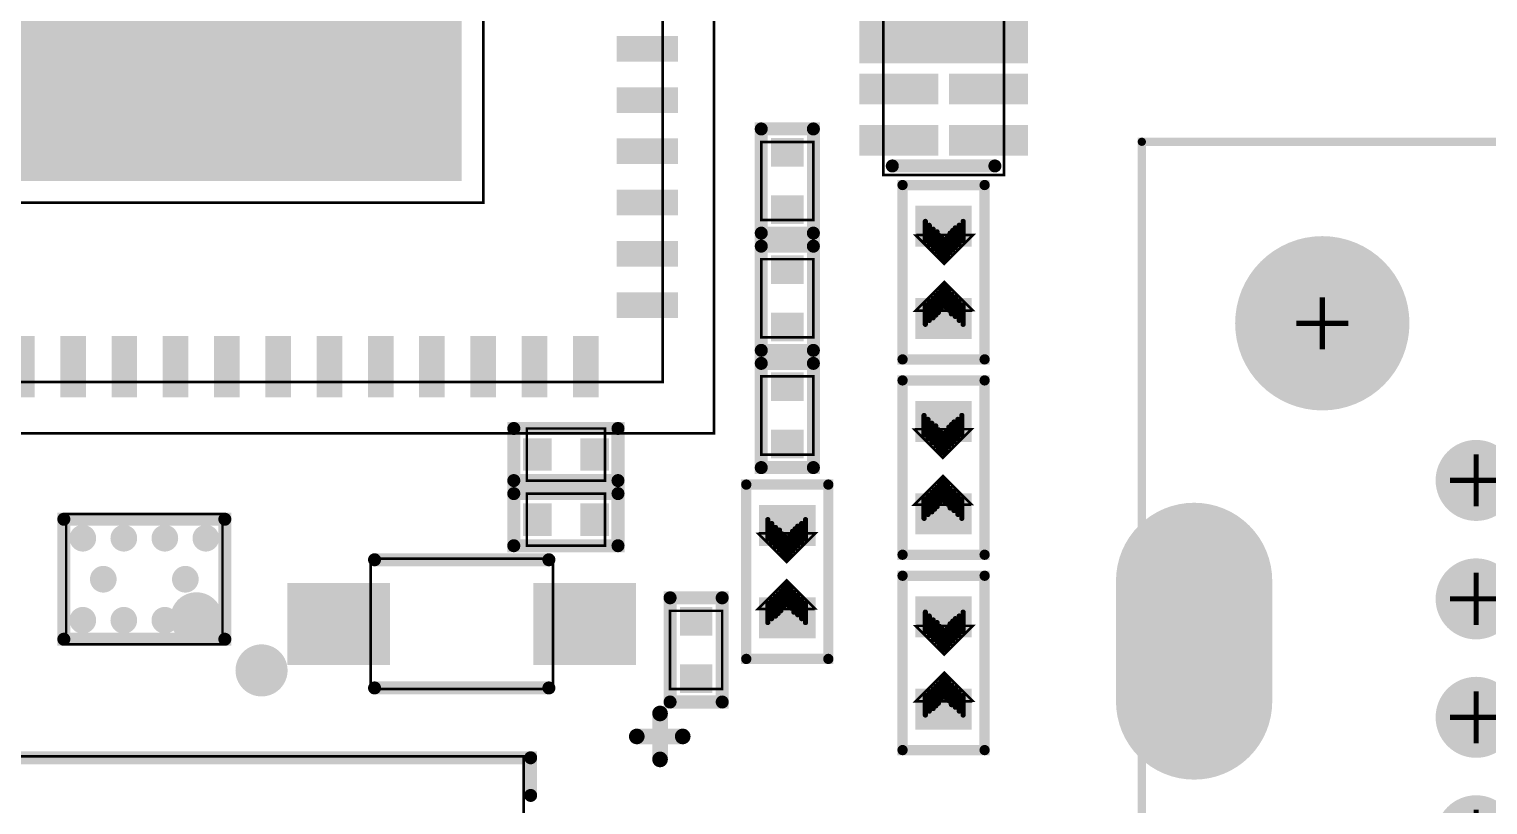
# Model space of a CAD drawing. Extents: x 60 to 160, y 44 to 135.
# Drawn here: x 103.99 to 118.21, y 73.8 to 81.36 of the extents above; entities that cross this region are included whole.
import ezdxf

# ---------------------------------------------------------------- set-up
doc = ezdxf.new("R2010")
doc.units = 0
doc.linetypes.add('TRMIDX_0', pattern=[2, 1, 1])
doc.linetypes.add('TRMIDX_1', pattern=[2, 1, 1])
for name, color, linetype in [('DRIL_NPLTE_THRU_01', 3, 'CONTINUOUS'), ('DRIL_NPLTE_THRU_02', 253, 'CONTINUOUS'), ('DRIL_NPLTE_THRU_03', 4, 'CONTINUOUS'), ('DRIL_NPLTE_THRU_04', 253, 'CONTINUOUS'), ('DRIL_NPLTE_THRU_05', 210, 'CONTINUOUS'), ('DRIL_NPLTE_THRU_06', 253, 'CONTINUOUS'), ('DRIL_NPLTE_THRU_07', 57, 'CONTINUOUS'), ('DRIL_NPLTE_THRU_08', 231, 'CONTINUOUS'), ('DRIL_NPLTE_THRU_09', 253, 'CONTINUOUS'), ('DRIL_NPLTE_THRU_10', 112, 'CONTINUOUS'), ('DRIL_NPLTE_THRU_11', 216, 'CONTINUOUS'), ('DRIL_NPLTE_THRU_12', 5, 'CONTINUOUS'), ('DRIL_PLTE_THRU_01', 3, 'CONTINUOUS'), ('DRIL_PLTE_THRU_02', 253, 'CONTINUOUS'), ('DRIL_PLTE_THRU_03', 4, 'CONTINUOUS'), ('DRIL_PLTE_THRU_04', 253, 'CONTINUOUS'), ('DRIL_PLTE_THRU_05', 210, 'CONTINUOUS'), ('DRIL_PLTE_THRU_06', 253, 'CONTINUOUS'), ('DRIL_PLTE_THRU_07', 57, 'CONTINUOUS'), ('DRIL_PLTE_THRU_08', 231, 'CONTINUOUS'), ('DRIL_PLTE_THRU_09', 253, 'CONTINUOUS'), ('DRIL_PLTE_THRU_10', 112, 'CONTINUOUS'), ('DRIL_PLTE_THRU_11', 216, 'CONTINUOUS'), ('DRIL_PLTE_THRU_12', 5, 'CONTINUOUS'), ('DRIL_SYMBOL', 255, 'CONTINUOUS'), ('PADS_BOT', 5, 'CONTINUOUS'), ('PADS_INNER', 3, 'CONTINUOUS'), ('PADS_TOP', 3, 'CONTINUOUS'), ('PADS_XR_121', 43, 'CONTINUOUS'), ('PADS_XR_122', 4, 'CONTINUOUS'), ('PADS_XR_123', 4, 'CONTINUOUS'), ('PADS_XR_128', 5, 'CONTINUOUS'), ('PART_TOP_2DLINE_01', 255, 'CONTINUOUS'), ('PART_TOP_2DLINE_117', 255, 'CONTINUOUS'), ('PART_TOP_2DLINE_118', 255, 'CONTINUOUS'), ('PART_TOP_2DLINE_119', 255, 'CONTINUOUS'), ('PART_TOP_2DLINE_120', 255, 'CONTINUOUS'), ('PART_TOP_2DLINE_126', 255, 'CONTINUOUS'), ('PART_TOP_COPPER_01', 255, 'CONTINUOUS')]:
    doc.layers.add(name, color=color, linetype=linetype)

# ---------------------------------------------------------------- blocks, each defined once
blk = doc.blocks.new('SMOOTH_0$127')
at = {"const_width": 0.0635}
blk.add_lwpolyline([(-0.03175, 0, 1), (0.03175, 0, 1)], format="xyb", close=True, dxfattribs=at)
blk = doc.blocks.new('SMOOTH_0$0254')
at = {"const_width": 0.0127}
blk.add_lwpolyline([(-0.00635, 0, 1), (0.00635, 0, 1)], format="xyb", close=True, dxfattribs=at)
blk = doc.blocks.new('PART_BODY_TOP_11')
at = {"layer": 'PART_TOP_2DLINE_01', "const_width": 0.127}
blk.add_lwpolyline([(0.785, 0.585), (0.785, -0.585), (-0.785, -0.585), (-0.785, 0.585)], close=True, dxfattribs=at)
at = {"layer": 'PART_TOP_2DLINE_118', "const_width": 0.0254}
blk.add_lwpolyline([(-0.762, 0.635), (0.762, 0.635), (0.762, -0.635), (-0.762, -0.635)], close=True, dxfattribs=at)
at = {"layer": 'PART_TOP_2DLINE_118', "const_width": 0.254}
blk.add_lwpolyline([(-0.381, 0.381, 1), (-0.635, 0.381, 1)], format="xyb", close=True, dxfattribs=at)
at = {"layer": 'PART_TOP_2DLINE_119', "const_width": 0.0254}
blk.add_lwpolyline([(-0.762, 0.635), (0.762, 0.635), (0.762, -0.635), (-0.762, -0.635)], close=True, dxfattribs=at)
at = {"layer": 'PART_TOP_2DLINE_126', "const_width": 0.254}
blk.add_lwpolyline([(-1.016, 0.889, 1), (-1.27, 0.889, 1)], format="xyb", close=True, dxfattribs=at)
at = {"layer": 'PART_TOP_2DLINE_01'}
for p in [(-0.785, 0.585), (0.785, 0.585), (-0.785, -0.585), (0.785, -0.585)]:
    blk.add_blockref('SMOOTH_0$127', p, dxfattribs=at)
at = {"layer": 'PART_TOP_2DLINE_118'}
for p in [(-0.762, 0.635), (0.762, 0.635), (-0.762, -0.635), (0.762, -0.635)]:
    blk.add_blockref('SMOOTH_0$0254', p, dxfattribs=at)
at = {"layer": 'PART_TOP_2DLINE_119'}
for p in [(-0.762, 0.635), (0.762, 0.635), (-0.762, -0.635), (0.762, -0.635)]:
    blk.add_blockref('SMOOTH_0$0254', p, dxfattribs=at)
blk = doc.blocks.new('DRIL_HOLE_0')
blk.add_lwpolyline([(0, 0, 1), (0, 0, 1)], format="xyb", close=True)
blk = doc.blocks.new('PAD_0')
blk.add_lwpolyline([(0, 0, 1), (0, 0, 1)], format="xyb", close=True)
blk = doc.blocks.new('PAD_7')
at = {"const_width": 0.130048}
blk.add_lwpolyline([(0, -0.065024, 1), (0, 0.065024, 1)], format="xyb", close=True, dxfattribs=at)
blk = doc.blocks.new('STK_TOP_100')
at = {"layer": 'DRIL_PLTE_THRU_01'}
blk.add_blockref('DRIL_HOLE_0', (0, 0), dxfattribs=at)
at = {"layer": 'DRIL_PLTE_THRU_02'}
blk.add_blockref('DRIL_HOLE_0', (0, 0), dxfattribs=at)
at = {"layer": 'DRIL_PLTE_THRU_03'}
blk.add_blockref('DRIL_HOLE_0', (0, 0), dxfattribs=at)
at = {"layer": 'DRIL_PLTE_THRU_04'}
blk.add_blockref('DRIL_HOLE_0', (0, 0), dxfattribs=at)
at = {"layer": 'DRIL_PLTE_THRU_05'}
blk.add_blockref('DRIL_HOLE_0', (0, 0), dxfattribs=at)
at = {"layer": 'DRIL_PLTE_THRU_06'}
blk.add_blockref('DRIL_HOLE_0', (0, 0), dxfattribs=at)
at = {"layer": 'DRIL_PLTE_THRU_07'}
blk.add_blockref('DRIL_HOLE_0', (0, 0), dxfattribs=at)
at = {"layer": 'DRIL_PLTE_THRU_08'}
blk.add_blockref('DRIL_HOLE_0', (0, 0), dxfattribs=at)
at = {"layer": 'DRIL_PLTE_THRU_09'}
blk.add_blockref('DRIL_HOLE_0', (0, 0), dxfattribs=at)
at = {"layer": 'DRIL_PLTE_THRU_10'}
blk.add_blockref('DRIL_HOLE_0', (0, 0), dxfattribs=at)
at = {"layer": 'DRIL_PLTE_THRU_11'}
blk.add_blockref('DRIL_HOLE_0', (0, 0), dxfattribs=at)
at = {"layer": 'DRIL_PLTE_THRU_12'}
blk.add_blockref('DRIL_HOLE_0', (0, 0), dxfattribs=at)
at = {"layer": 'PADS_BOT'}
blk.add_blockref('PAD_0', (0, 0), dxfattribs=at)
at = {"layer": 'PADS_INNER'}
blk.add_blockref('PAD_0', (0, 0), dxfattribs=at)
at = {"layer": 'PADS_TOP', "rotation": 90}
blk.add_blockref('PAD_7', (0, 0), dxfattribs=at)
blk = doc.blocks.new('SYM_TOP_14')
for name, p in [('PART_BODY_TOP_11', (0, 0)), ('STK_TOP_100', (-0.6, 0.4)), ('STK_TOP_100', (-0.2, 0.4)), ('STK_TOP_100', (0.2, 0.4)), ('STK_TOP_100', (0.6, 0.4)), ('STK_TOP_100', (-0.4, 0)), ('STK_TOP_100', (0.4, 0)), ('STK_TOP_100', (-0.6, -0.4)), ('STK_TOP_100', (-0.2, -0.4)), ('STK_TOP_100', (0.2, -0.4)), ('STK_TOP_100', (0.6, -0.4))]:
    blk.add_blockref(name, p)
blk = doc.blocks.new('PART_TOP_300')
blk.add_blockref('SYM_TOP_14', (0, 0))
blk = doc.blocks.new('SMOOTH_0$1524')
at = {"const_width": 0.0762}
blk.add_lwpolyline([(-0.0381, 0, 1), (0.0381, 0, 1)], format="xyb", close=True, dxfattribs=at)
blk = doc.blocks.new('PART_BODY_TOP_42539')
at = {"layer": 'PART_TOP_2DLINE_01', "const_width": 0.127}
for points in [[(0.85, 0.625), (-0.85, 0.625)], [(0.85, -0.625), (-0.85, -0.625)]]:
    blk.add_lwpolyline(points, dxfattribs=at)
at = {"layer": 'PART_TOP_2DLINE_118', "const_width": 0.0254}
blk.add_lwpolyline([(0.889, 0.635), (0.889, -0.635), (-0.889, -0.635), (-0.889, 0.635)], close=True, dxfattribs=at)
at = {"layer": 'PART_TOP_2DLINE_119', "const_width": 0.0254}
blk.add_lwpolyline([(0.889, 0.635), (0.889, -0.635), (-0.889, -0.635), (-0.889, 0.635)], close=True, dxfattribs=at)
at = {"layer": 'PART_TOP_2DLINE_126', "const_width": 0.152}
for points in [[(-1.934, 0.874), (-1.934, 1.322)], [(-2.155, 1.098), (-1.707, 1.098)]]:
    blk.add_lwpolyline(points, dxfattribs=at)
at = {"layer": 'PART_TOP_2DLINE_01'}
for p in [(-0.85, 0.625), (0.85, 0.625), (-0.85, -0.625), (0.85, -0.625)]:
    blk.add_blockref('SMOOTH_0$127', p, dxfattribs=at)
at = {"layer": 'PART_TOP_2DLINE_118'}
for p in [(-0.889, 0.635), (0.889, 0.635), (-0.889, -0.635), (0.889, -0.635)]:
    blk.add_blockref('SMOOTH_0$0254', p, dxfattribs=at)
at = {"layer": 'PART_TOP_2DLINE_119'}
for p in [(-0.889, 0.635), (0.889, 0.635), (-0.889, -0.635), (0.889, -0.635)]:
    blk.add_blockref('SMOOTH_0$0254', p, dxfattribs=at)
at = {"layer": 'PART_TOP_2DLINE_126'}
for p in [(-1.934, 1.322), (-2.155, 1.098), (-1.707, 1.098), (-1.934, 0.874)]:
    blk.add_blockref('SMOOTH_0$1524', p, dxfattribs=at)
blk = doc.blocks.new('PAD_8')
at = {"const_width": 0.8}
blk.add_lwpolyline([(-0.5, 0), (0.5, 0)], dxfattribs=at)
blk = doc.blocks.new('STK_TOP_101')
at = {"layer": 'DRIL_PLTE_THRU_01'}
blk.add_blockref('DRIL_HOLE_0', (0, 0), dxfattribs=at)
at = {"layer": 'DRIL_PLTE_THRU_02'}
blk.add_blockref('DRIL_HOLE_0', (0, 0), dxfattribs=at)
at = {"layer": 'DRIL_PLTE_THRU_03'}
blk.add_blockref('DRIL_HOLE_0', (0, 0), dxfattribs=at)
at = {"layer": 'DRIL_PLTE_THRU_04'}
blk.add_blockref('DRIL_HOLE_0', (0, 0), dxfattribs=at)
at = {"layer": 'DRIL_PLTE_THRU_05'}
blk.add_blockref('DRIL_HOLE_0', (0, 0), dxfattribs=at)
at = {"layer": 'DRIL_PLTE_THRU_06'}
blk.add_blockref('DRIL_HOLE_0', (0, 0), dxfattribs=at)
at = {"layer": 'DRIL_PLTE_THRU_07'}
blk.add_blockref('DRIL_HOLE_0', (0, 0), dxfattribs=at)
at = {"layer": 'DRIL_PLTE_THRU_08'}
blk.add_blockref('DRIL_HOLE_0', (0, 0), dxfattribs=at)
at = {"layer": 'DRIL_PLTE_THRU_09'}
blk.add_blockref('DRIL_HOLE_0', (0, 0), dxfattribs=at)
at = {"layer": 'DRIL_PLTE_THRU_10'}
blk.add_blockref('DRIL_HOLE_0', (0, 0), dxfattribs=at)
at = {"layer": 'DRIL_PLTE_THRU_11'}
blk.add_blockref('DRIL_HOLE_0', (0, 0), dxfattribs=at)
at = {"layer": 'DRIL_PLTE_THRU_12'}
blk.add_blockref('DRIL_HOLE_0', (0, 0), dxfattribs=at)
at = {"layer": 'PADS_BOT'}
blk.add_blockref('PAD_0', (0, 0), dxfattribs=at)
at = {"layer": 'PADS_INNER'}
blk.add_blockref('PAD_0', (0, 0), dxfattribs=at)
at = {"layer": 'PADS_TOP'}
blk.add_blockref('PAD_8', (0, 0), dxfattribs=at)
blk = doc.blocks.new('SYM_TOP_80')
for name, p in [('PART_BODY_TOP_42539', (0, 0)), ('STK_TOP_101', (-1.2, 0)), ('STK_TOP_101', (1.2, 0))]:
    blk.add_blockref(name, p)
blk = doc.blocks.new('PART_TOP_305')
blk.add_blockref('SYM_TOP_80', (0, 0))
blk = doc.blocks.new('SMOOTH_0$08001')
at = {"const_width": 0.040005}
blk.add_lwpolyline([(-0.020002, 0, 1), (0.020002, 0, 1)], format="xyb", close=True, dxfattribs=at)
blk = doc.blocks.new('PART_BODY_TOP_18')
at = {"layer": 'PART_TOP_2DLINE_01', "const_width": 0.08}
blk.add_lwpolyline([(-5.84, 21.64), (1.76, 21.64), (1.76, -1.77), (-5.84, -1.77)], close=True, dxfattribs=at)
at = {"layer": 'PART_TOP_2DLINE_01'}
blk.add_blockref('SMOOTH_0$08001', (1.76, -1.77), dxfattribs=at)
blk = doc.blocks.new('DRIL_SYMBOL_0$5334')
at = {"layer": 'DRIL_SYMBOL', "const_width": 0.0508}
for points in [[(0, -0.254), (0, 0.254)], [(-0.254, 0), (0.254, 0)]]:
    blk.add_lwpolyline(points, dxfattribs=at)
blk = doc.blocks.new('DRIL_HOLE_0$5334')
at = {"const_width": 0.2667}
blk.add_lwpolyline([(-0.13335, 0, 1), (0.13335, 0, 1)], format="xyb", close=True, dxfattribs=at)
blk.add_blockref('DRIL_SYMBOL_0$5334', (0, 0))
blk = doc.blocks.new('PAD_12')
at = {"const_width": 0.395}
blk.add_lwpolyline([(0, -0.1975, 1), (0, 0.1975, 1)], format="xyb", close=True, dxfattribs=at)
blk = doc.blocks.new('STK_TOP_391')
at = {"layer": 'DRIL_PLTE_THRU_01'}
blk.add_blockref('DRIL_HOLE_0$5334', (0, 0), dxfattribs=at)
at = {"layer": 'DRIL_PLTE_THRU_02'}
blk.add_blockref('DRIL_HOLE_0$5334', (0, 0), dxfattribs=at)
at = {"layer": 'DRIL_PLTE_THRU_03'}
blk.add_blockref('DRIL_HOLE_0$5334', (0, 0), dxfattribs=at)
at = {"layer": 'DRIL_PLTE_THRU_04'}
blk.add_blockref('DRIL_HOLE_0$5334', (0, 0), dxfattribs=at)
at = {"layer": 'DRIL_PLTE_THRU_05'}
blk.add_blockref('DRIL_HOLE_0$5334', (0, 0), dxfattribs=at)
at = {"layer": 'DRIL_PLTE_THRU_06'}
blk.add_blockref('DRIL_HOLE_0$5334', (0, 0), dxfattribs=at)
at = {"layer": 'DRIL_PLTE_THRU_07'}
blk.add_blockref('DRIL_HOLE_0$5334', (0, 0), dxfattribs=at)
at = {"layer": 'DRIL_PLTE_THRU_08'}
blk.add_blockref('DRIL_HOLE_0$5334', (0, 0), dxfattribs=at)
at = {"layer": 'DRIL_PLTE_THRU_09'}
blk.add_blockref('DRIL_HOLE_0$5334', (0, 0), dxfattribs=at)
at = {"layer": 'DRIL_PLTE_THRU_10'}
blk.add_blockref('DRIL_HOLE_0$5334', (0, 0), dxfattribs=at)
at = {"layer": 'DRIL_PLTE_THRU_11'}
blk.add_blockref('DRIL_HOLE_0$5334', (0, 0), dxfattribs=at)
at = {"layer": 'DRIL_PLTE_THRU_12'}
blk.add_blockref('DRIL_HOLE_0$5334', (0, 0), dxfattribs=at)
at = {"layer": 'PADS_BOT'}
blk.add_blockref('PAD_12', (0, 0), dxfattribs=at)
at = {"layer": 'PADS_INNER'}
blk.add_blockref('PAD_12', (0, 0), dxfattribs=at)
at = {"layer": 'PADS_TOP'}
blk.add_blockref('PAD_12', (0, 0), dxfattribs=at)
blk = doc.blocks.new('DRIL_SLOT_0003500082000000900')
at = {"const_width": 0.4445}
blk.add_lwpolyline([(0.22225, -0.5969), (0.22225, 0.5969, 1), (-0.22225, 0.5969), (-0.22225, -0.5969, 1)], format="xyb", close=True, dxfattribs=at)
blk = doc.blocks.new('PAD_14')
at = {"const_width": 0.762}
blk.add_lwpolyline([(-0.588, -0.381), (0.588, -0.381, 1), (0.588, 0.381), (-0.588, 0.381, 1)], format="xyb", close=True, dxfattribs=at)
blk = doc.blocks.new('PAD_15')
at = {"const_width": 0.75}
blk.add_lwpolyline([(-0.6, -0.375), (0.6, -0.375, 1), (0.6, 0.375), (-0.6, 0.375, 1)], format="xyb", close=True, dxfattribs=at)
blk = doc.blocks.new('STK_TOP_113')
at = {"layer": 'DRIL_PLTE_THRU_01'}
blk.add_blockref('DRIL_SLOT_0003500082000000900', (0, 0), dxfattribs=at)
at = {"layer": 'DRIL_PLTE_THRU_02'}
blk.add_blockref('DRIL_SLOT_0003500082000000900', (0, 0), dxfattribs=at)
at = {"layer": 'DRIL_PLTE_THRU_03'}
blk.add_blockref('DRIL_SLOT_0003500082000000900', (0, 0), dxfattribs=at)
at = {"layer": 'DRIL_PLTE_THRU_04'}
blk.add_blockref('DRIL_SLOT_0003500082000000900', (0, 0), dxfattribs=at)
at = {"layer": 'DRIL_PLTE_THRU_05'}
blk.add_blockref('DRIL_SLOT_0003500082000000900', (0, 0), dxfattribs=at)
at = {"layer": 'DRIL_PLTE_THRU_06'}
blk.add_blockref('DRIL_SLOT_0003500082000000900', (0, 0), dxfattribs=at)
at = {"layer": 'DRIL_PLTE_THRU_07'}
blk.add_blockref('DRIL_SLOT_0003500082000000900', (0, 0), dxfattribs=at)
at = {"layer": 'DRIL_PLTE_THRU_08'}
blk.add_blockref('DRIL_SLOT_0003500082000000900', (0, 0), dxfattribs=at)
at = {"layer": 'DRIL_PLTE_THRU_09'}
blk.add_blockref('DRIL_SLOT_0003500082000000900', (0, 0), dxfattribs=at)
at = {"layer": 'DRIL_PLTE_THRU_10'}
blk.add_blockref('DRIL_SLOT_0003500082000000900', (0, 0), dxfattribs=at)
at = {"layer": 'DRIL_PLTE_THRU_11'}
blk.add_blockref('DRIL_SLOT_0003500082000000900', (0, 0), dxfattribs=at)
at = {"layer": 'DRIL_PLTE_THRU_12'}
blk.add_blockref('DRIL_SLOT_0003500082000000900', (0, 0), dxfattribs=at)
at = {"layer": 'PADS_BOT', "rotation": 90}
blk.add_blockref('PAD_14', (0, 0), dxfattribs=at)
at = {"layer": 'PADS_INNER', "rotation": 90}
blk.add_blockref('PAD_14', (0, 0), dxfattribs=at)
at = {"layer": 'PADS_TOP', "rotation": 90}
blk.add_blockref('PAD_15', (0, 0), dxfattribs=at)
blk = doc.blocks.new('DRIL_SYMBOL_1$7')
at = {"layer": 'DRIL_SYMBOL', "const_width": 0.0508}
for points in [[(0, -0.254), (0, 0.254)], [(-0.254, 0), (0.254, 0)]]:
    blk.add_lwpolyline(points, dxfattribs=at)
blk = doc.blocks.new('DRIL_HOLE_1$7')
at = {"const_width": 0.85}
blk.add_lwpolyline([(-0.425, 0, 1), (0.425, 0, 1)], format="xyb", close=True, dxfattribs=at)
blk.add_blockref('DRIL_SYMBOL_1$7', (0, 0))
blk = doc.blocks.new('PAD_16')
at = {"const_width": 0.85}
blk.add_lwpolyline([(0, -0.425, 1), (0, 0.425, 1)], format="xyb", close=True, dxfattribs=at)
blk = doc.blocks.new('STK_TOP_408')
at = {"layer": 'DRIL_NPLTE_THRU_01'}
blk.add_blockref('DRIL_HOLE_1$7', (0, 0), dxfattribs=at)
at = {"layer": 'DRIL_NPLTE_THRU_02'}
blk.add_blockref('DRIL_HOLE_1$7', (0, 0), dxfattribs=at)
at = {"layer": 'DRIL_NPLTE_THRU_03'}
blk.add_blockref('DRIL_HOLE_1$7', (0, 0), dxfattribs=at)
at = {"layer": 'DRIL_NPLTE_THRU_04'}
blk.add_blockref('DRIL_HOLE_1$7', (0, 0), dxfattribs=at)
at = {"layer": 'DRIL_NPLTE_THRU_05'}
blk.add_blockref('DRIL_HOLE_1$7', (0, 0), dxfattribs=at)
at = {"layer": 'DRIL_NPLTE_THRU_06'}
blk.add_blockref('DRIL_HOLE_1$7', (0, 0), dxfattribs=at)
at = {"layer": 'DRIL_NPLTE_THRU_07'}
blk.add_blockref('DRIL_HOLE_1$7', (0, 0), dxfattribs=at)
at = {"layer": 'DRIL_NPLTE_THRU_08'}
blk.add_blockref('DRIL_HOLE_1$7', (0, 0), dxfattribs=at)
at = {"layer": 'DRIL_NPLTE_THRU_09'}
blk.add_blockref('DRIL_HOLE_1$7', (0, 0), dxfattribs=at)
at = {"layer": 'DRIL_NPLTE_THRU_10'}
blk.add_blockref('DRIL_HOLE_1$7', (0, 0), dxfattribs=at)
at = {"layer": 'DRIL_NPLTE_THRU_11'}
blk.add_blockref('DRIL_HOLE_1$7', (0, 0), dxfattribs=at)
at = {"layer": 'DRIL_NPLTE_THRU_12'}
blk.add_blockref('DRIL_HOLE_1$7', (0, 0), dxfattribs=at)
at = {"layer": 'PADS_BOT'}
blk.add_blockref('PAD_16', (0, 0), dxfattribs=at)
at = {"layer": 'PADS_INNER'}
blk.add_blockref('PAD_16', (0, 0), dxfattribs=at)
at = {"layer": 'PADS_TOP'}
blk.add_blockref('PAD_16', (0, 0), dxfattribs=at)
blk = doc.blocks.new('SYM_TOP_21')
for name, p in [('PART_BODY_TOP_18', (0, 0)), ('STK_TOP_391', (-1.5, 4.9974)), ('STK_TOP_113', (1.25, 3.1)), ('STK_TOP_391', (-1.5, 3.8424)), ('STK_TOP_391', (-1.5, 2.6874)), ('STK_TOP_391', (-1.5, 1.5324)), ('STK_TOP_408', (0, 0))]:
    blk.add_blockref(name, p)
blk = doc.blocks.new('PART_TOP_328')
blk.add_blockref('SYM_TOP_21', (0, 0))
blk = doc.blocks.new('PART_BODY_TOP_36')
at = {"layer": 'PART_TOP_2DLINE_01', "const_width": 0.127}
blk.add_lwpolyline([(-0.508, 0.254), (0.508, 0.254), (0.508, -0.254), (-0.508, -0.254)], close=True, dxfattribs=at)
at = {"layer": 'PART_TOP_2DLINE_118', "const_width": 0.0254}
blk.add_lwpolyline([(-0.381, 0.254), (0.381, 0.254), (0.381, -0.254), (-0.381, -0.254)], close=True, dxfattribs=at)
at = {"layer": 'PART_TOP_2DLINE_119', "const_width": 0.0254}
blk.add_lwpolyline([(-0.381, 0.254), (0.381, 0.254), (0.381, -0.254), (-0.381, -0.254)], close=True, dxfattribs=at)
at = {"layer": 'PART_TOP_2DLINE_01'}
for p in [(-0.508, 0.254), (0.508, 0.254), (-0.508, -0.254), (0.508, -0.254)]:
    blk.add_blockref('SMOOTH_0$127', p, dxfattribs=at)
at = {"layer": 'PART_TOP_2DLINE_118'}
for p in [(-0.381, 0.254), (0.381, 0.254), (-0.381, -0.254), (0.381, -0.254)]:
    blk.add_blockref('SMOOTH_0$0254', p, dxfattribs=at)
at = {"layer": 'PART_TOP_2DLINE_119'}
for p in [(-0.381, 0.254), (0.381, 0.254), (-0.381, -0.254), (0.381, -0.254)]:
    blk.add_blockref('SMOOTH_0$0254', p, dxfattribs=at)
blk = doc.blocks.new('PAD_3')
at = {"const_width": 0.2794}
blk.add_lwpolyline([(-0.15875, 0), (0.15875, 0)], dxfattribs=at)
blk = doc.blocks.new('STK_TOP_90')
at = {"layer": 'DRIL_PLTE_THRU_01'}
blk.add_blockref('DRIL_HOLE_0', (0, 0), dxfattribs=at)
at = {"layer": 'DRIL_PLTE_THRU_02'}
blk.add_blockref('DRIL_HOLE_0', (0, 0), dxfattribs=at)
at = {"layer": 'DRIL_PLTE_THRU_03'}
blk.add_blockref('DRIL_HOLE_0', (0, 0), dxfattribs=at)
at = {"layer": 'DRIL_PLTE_THRU_04'}
blk.add_blockref('DRIL_HOLE_0', (0, 0), dxfattribs=at)
at = {"layer": 'DRIL_PLTE_THRU_05'}
blk.add_blockref('DRIL_HOLE_0', (0, 0), dxfattribs=at)
at = {"layer": 'DRIL_PLTE_THRU_06'}
blk.add_blockref('DRIL_HOLE_0', (0, 0), dxfattribs=at)
at = {"layer": 'DRIL_PLTE_THRU_07'}
blk.add_blockref('DRIL_HOLE_0', (0, 0), dxfattribs=at)
at = {"layer": 'DRIL_PLTE_THRU_08'}
blk.add_blockref('DRIL_HOLE_0', (0, 0), dxfattribs=at)
at = {"layer": 'DRIL_PLTE_THRU_09'}
blk.add_blockref('DRIL_HOLE_0', (0, 0), dxfattribs=at)
at = {"layer": 'DRIL_PLTE_THRU_10'}
blk.add_blockref('DRIL_HOLE_0', (0, 0), dxfattribs=at)
at = {"layer": 'DRIL_PLTE_THRU_11'}
blk.add_blockref('DRIL_HOLE_0', (0, 0), dxfattribs=at)
at = {"layer": 'DRIL_PLTE_THRU_12'}
blk.add_blockref('DRIL_HOLE_0', (0, 0), dxfattribs=at)
at = {"layer": 'PADS_BOT'}
blk.add_blockref('PAD_0', (0, 0), dxfattribs=at)
at = {"layer": 'PADS_INNER'}
blk.add_blockref('PAD_0', (0, 0), dxfattribs=at)
at = {"layer": 'PADS_TOP', "rotation": 90}
blk.add_blockref('PAD_3', (0, 0), dxfattribs=at)
blk = doc.blocks.new('SYM_TOP_39')
for name, p in [('PART_BODY_TOP_36', (0, 0)), ('STK_TOP_90', (-0.2794, 0)), ('STK_TOP_90', (0.2794, 0))]:
    blk.add_blockref(name, p)
blk = doc.blocks.new('PART_TOP_377')
blk.add_blockref('SYM_TOP_39', (0, 0))
blk = doc.blocks.new('PART_TOP_517')
blk.add_blockref('SYM_TOP_39', (0, 0))
blk = doc.blocks.new('PART_TOP_518')
blk.add_blockref('SYM_TOP_39', (0, 0))
blk = doc.blocks.new('PART_TOP_519')
blk.add_blockref('SYM_TOP_39', (0, 0))
blk = doc.blocks.new('PART_TOP_533')
blk.add_blockref('SYM_TOP_39', (0, 0))
blk = doc.blocks.new('PART_TOP_534')
blk.add_blockref('SYM_TOP_39', (0, 0))
blk = doc.blocks.new('PART_BODY_TOP_47')
at = {"layer": 'PART_TOP_2DLINE_117', "const_width": 0.0254}
blk.add_lwpolyline([(-2.75, -2.75), (-2.75, 2.75), (2.75, 2.75), (2.75, -2.75)], close=True, dxfattribs=at)
at = {"layer": 'PART_TOP_2DLINE_118', "const_width": 0.0254}
blk.add_lwpolyline([(-4.5, -4.5), (4.5, -4.5), (4.5, 4.5), (-4.5, 4.5)], close=True, dxfattribs=at)
at = {"layer": 'PART_TOP_2DLINE_118', "const_width": 0.254}
blk.add_lwpolyline([(-4.064, 4.191, 1), (-4.318, 4.191, 1)], format="xyb", close=True, dxfattribs=at)
at = {"layer": 'PART_TOP_2DLINE_119', "const_width": 0.0254}
blk.add_lwpolyline([(-5, -5), (-5, 5), (5, 5), (5, -5)], close=True, dxfattribs=at)
at = {"layer": 'PART_TOP_2DLINE_126', "const_width": 0.254}
blk.add_lwpolyline([(-4.699, 4.699, 1), (-4.953, 4.699, 1)], format="xyb", close=True, dxfattribs=at)
at = {"layer": 'PART_TOP_2DLINE_126', "const_width": 0.0254}
for points in [[(-4, 4.5), (-4.5, 4.5), (-4.5, 4)], [(4.5, 4), (4.5, 4.5), (4, 4.5)], [(-4.5, -4), (-4.5, -4.5), (-4, -4.5)], [(4, -4.5), (4.5, -4.5), (4.5, -4)]]:
    blk.add_lwpolyline(points, dxfattribs=at)
at = {"layer": 'PART_TOP_2DLINE_117'}
for p in [(-2.75, 2.75), (2.75, 2.75), (-2.75, -2.75), (2.75, -2.75)]:
    blk.add_blockref('SMOOTH_0$0254', p, dxfattribs=at)
at = {"layer": 'PART_TOP_2DLINE_118'}
for p in [(-4.5, 4.5), (4.5, 4.5), (-4.5, -4.5), (4.5, -4.5)]:
    blk.add_blockref('SMOOTH_0$0254', p, dxfattribs=at)
at = {"layer": 'PART_TOP_2DLINE_119'}
for p in [(-5, 5), (5, 5), (-5, -5), (5, -5)]:
    blk.add_blockref('SMOOTH_0$0254', p, dxfattribs=at)
at = {"layer": 'PART_TOP_2DLINE_126'}
for p in [(-4.5, 4.5), (-4, 4.5), (4, 4.5), (4.5, 4.5), (-4.5, 4), (4.5, 4), (-4.5, -4), (4.5, -4), (-4.5, -4.5), (-4, -4.5), (4, -4.5), (4.5, -4.5)]:
    blk.add_blockref('SMOOTH_0$0254', p, dxfattribs=at)
blk = doc.blocks.new('PAD_60')
at = {"const_width": 0.249936}
blk.add_lwpolyline([(-0.299974, 0), (0.299974, 0)], dxfattribs=at)
blk = doc.blocks.new('STK_TOP_168')
at = {"layer": 'DRIL_PLTE_THRU_01'}
blk.add_blockref('DRIL_HOLE_0', (0, 0), dxfattribs=at)
at = {"layer": 'DRIL_PLTE_THRU_02'}
blk.add_blockref('DRIL_HOLE_0', (0, 0), dxfattribs=at)
at = {"layer": 'DRIL_PLTE_THRU_03'}
blk.add_blockref('DRIL_HOLE_0', (0, 0), dxfattribs=at)
at = {"layer": 'DRIL_PLTE_THRU_04'}
blk.add_blockref('DRIL_HOLE_0', (0, 0), dxfattribs=at)
at = {"layer": 'DRIL_PLTE_THRU_05'}
blk.add_blockref('DRIL_HOLE_0', (0, 0), dxfattribs=at)
at = {"layer": 'DRIL_PLTE_THRU_06'}
blk.add_blockref('DRIL_HOLE_0', (0, 0), dxfattribs=at)
at = {"layer": 'DRIL_PLTE_THRU_07'}
blk.add_blockref('DRIL_HOLE_0', (0, 0), dxfattribs=at)
at = {"layer": 'DRIL_PLTE_THRU_08'}
blk.add_blockref('DRIL_HOLE_0', (0, 0), dxfattribs=at)
at = {"layer": 'DRIL_PLTE_THRU_09'}
blk.add_blockref('DRIL_HOLE_0', (0, 0), dxfattribs=at)
at = {"layer": 'DRIL_PLTE_THRU_10'}
blk.add_blockref('DRIL_HOLE_0', (0, 0), dxfattribs=at)
at = {"layer": 'DRIL_PLTE_THRU_11'}
blk.add_blockref('DRIL_HOLE_0', (0, 0), dxfattribs=at)
at = {"layer": 'DRIL_PLTE_THRU_12'}
blk.add_blockref('DRIL_HOLE_0', (0, 0), dxfattribs=at)
at = {"layer": 'PADS_BOT'}
blk.add_blockref('PAD_0', (0, 0), dxfattribs=at)
at = {"layer": 'PADS_INNER'}
blk.add_blockref('PAD_0', (0, 0), dxfattribs=at)
at = {"layer": 'PADS_TOP', "rotation": 90}
blk.add_blockref('PAD_60', (0, 0), dxfattribs=at)
blk = doc.blocks.new('STK_TOP_167')
at = {"layer": 'DRIL_PLTE_THRU_01'}
blk.add_blockref('DRIL_HOLE_0', (0, 0), dxfattribs=at)
at = {"layer": 'DRIL_PLTE_THRU_02'}
blk.add_blockref('DRIL_HOLE_0', (0, 0), dxfattribs=at)
at = {"layer": 'DRIL_PLTE_THRU_03'}
blk.add_blockref('DRIL_HOLE_0', (0, 0), dxfattribs=at)
at = {"layer": 'DRIL_PLTE_THRU_04'}
blk.add_blockref('DRIL_HOLE_0', (0, 0), dxfattribs=at)
at = {"layer": 'DRIL_PLTE_THRU_05'}
blk.add_blockref('DRIL_HOLE_0', (0, 0), dxfattribs=at)
at = {"layer": 'DRIL_PLTE_THRU_06'}
blk.add_blockref('DRIL_HOLE_0', (0, 0), dxfattribs=at)
at = {"layer": 'DRIL_PLTE_THRU_07'}
blk.add_blockref('DRIL_HOLE_0', (0, 0), dxfattribs=at)
at = {"layer": 'DRIL_PLTE_THRU_08'}
blk.add_blockref('DRIL_HOLE_0', (0, 0), dxfattribs=at)
at = {"layer": 'DRIL_PLTE_THRU_09'}
blk.add_blockref('DRIL_HOLE_0', (0, 0), dxfattribs=at)
at = {"layer": 'DRIL_PLTE_THRU_10'}
blk.add_blockref('DRIL_HOLE_0', (0, 0), dxfattribs=at)
at = {"layer": 'DRIL_PLTE_THRU_11'}
blk.add_blockref('DRIL_HOLE_0', (0, 0), dxfattribs=at)
at = {"layer": 'DRIL_PLTE_THRU_12'}
blk.add_blockref('DRIL_HOLE_0', (0, 0), dxfattribs=at)
at = {"layer": 'PADS_BOT'}
blk.add_blockref('PAD_0', (0, 0), dxfattribs=at)
at = {"layer": 'PADS_INNER'}
blk.add_blockref('PAD_0', (0, 0), dxfattribs=at)
at = {"layer": 'PADS_TOP'}
blk.add_blockref('PAD_60', (0, 0), dxfattribs=at)
blk = doc.blocks.new('PAD_61')
at = {"const_width": 5.08}
blk.add_lwpolyline([(-2.54, 0), (2.54, 0)], dxfattribs=at)
blk = doc.blocks.new('STK_TOP_169')
at = {"layer": 'DRIL_PLTE_THRU_01'}
blk.add_blockref('DRIL_HOLE_0', (0, 0), dxfattribs=at)
at = {"layer": 'DRIL_PLTE_THRU_02'}
blk.add_blockref('DRIL_HOLE_0', (0, 0), dxfattribs=at)
at = {"layer": 'DRIL_PLTE_THRU_03'}
blk.add_blockref('DRIL_HOLE_0', (0, 0), dxfattribs=at)
at = {"layer": 'DRIL_PLTE_THRU_04'}
blk.add_blockref('DRIL_HOLE_0', (0, 0), dxfattribs=at)
at = {"layer": 'DRIL_PLTE_THRU_05'}
blk.add_blockref('DRIL_HOLE_0', (0, 0), dxfattribs=at)
at = {"layer": 'DRIL_PLTE_THRU_06'}
blk.add_blockref('DRIL_HOLE_0', (0, 0), dxfattribs=at)
at = {"layer": 'DRIL_PLTE_THRU_07'}
blk.add_blockref('DRIL_HOLE_0', (0, 0), dxfattribs=at)
at = {"layer": 'DRIL_PLTE_THRU_08'}
blk.add_blockref('DRIL_HOLE_0', (0, 0), dxfattribs=at)
at = {"layer": 'DRIL_PLTE_THRU_09'}
blk.add_blockref('DRIL_HOLE_0', (0, 0), dxfattribs=at)
at = {"layer": 'DRIL_PLTE_THRU_10'}
blk.add_blockref('DRIL_HOLE_0', (0, 0), dxfattribs=at)
at = {"layer": 'DRIL_PLTE_THRU_11'}
blk.add_blockref('DRIL_HOLE_0', (0, 0), dxfattribs=at)
at = {"layer": 'DRIL_PLTE_THRU_12'}
blk.add_blockref('DRIL_HOLE_0', (0, 0), dxfattribs=at)
at = {"layer": 'PADS_BOT'}
blk.add_blockref('PAD_0', (0, 0), dxfattribs=at)
at = {"layer": 'PADS_INNER'}
blk.add_blockref('PAD_0', (0, 0), dxfattribs=at)
at = {"layer": 'PADS_TOP'}
blk.add_blockref('PAD_61', (0, 0), dxfattribs=at)
blk = doc.blocks.new('SYM_TOP_50')
for name, p in [('PART_BODY_TOP_47', (0, 0)), ('STK_TOP_169', (0, 0)), ('STK_TOP_167', (4.35, -1.25)), ('STK_TOP_167', (4.35, -1.75)), ('STK_TOP_167', (4.35, -2.25)), ('STK_TOP_167', (4.35, -2.75)), ('STK_TOP_167', (4.35, -3.25)), ('STK_TOP_167', (4.35, -3.75)), ('STK_TOP_168', (-1.75, -4.35)), ('STK_TOP_168', (-1.25, -4.35)), ('STK_TOP_168', (-0.75, -4.35)), ('STK_TOP_168', (-0.25, -4.35)), ('STK_TOP_168', (0.25, -4.35)), ('STK_TOP_168', (0.75, -4.35)), ('STK_TOP_168', (1.25, -4.35)), ('STK_TOP_168', (1.75, -4.35)), ('STK_TOP_168', (2.25, -4.35)), ('STK_TOP_168', (2.75, -4.35)), ('STK_TOP_168', (3.25, -4.35)), ('STK_TOP_168', (3.75, -4.35))]:
    blk.add_blockref(name, p)
blk = doc.blocks.new('PART_TOP_680')
blk.add_blockref('SYM_TOP_50', (0, 0))
blk = doc.blocks.new('SMOOTH_0$0508')
at = {"const_width": 0.0254}
blk.add_lwpolyline([(-0.0127, 0, 1), (0.0127, 0, 1)], format="xyb", close=True, dxfattribs=at)
blk = doc.blocks.new('SMOOTH_0$1')
at = {"const_width": 0.05}
blk.add_lwpolyline([(-0.025, 0, 1), (0.025, 0, 1)], format="xyb", close=True, dxfattribs=at)
blk = doc.blocks.new('PART_BODY_TOP_10')
at = {"layer": 'PART_TOP_2DLINE_01', "const_width": 0.1}
blk.add_lwpolyline([(0.85, -0.4), (0.85, 0.4), (-0.85, 0.4), (-0.85, -0.4)], close=True, dxfattribs=at)
at = {"layer": 'PART_TOP_COPPER_01', "linetype": 'TRMIDX_0', "const_width": 0.0254}
for points in [[(-0.3556, -0.2667), (-0.08255, 0.00635), (-0.36195, 0.28575), (-0.36195, -0.254), (-0.3556, -0.254)], [(-0.3048, -0.1651), (-0.1397, 0), (-0.31115, 0.17145), (-0.31115, -0.1524), (-0.3048, -0.1524)]]:
    blk.add_lwpolyline(points, close=True, dxfattribs=at)
at = {"layer": 'PART_TOP_COPPER_01', "linetype": 'TRMIDX_1', "const_width": 0.0254}
for points in [[(0.3683, 0.2794), (0.09525, 0.00635), (0.37465, -0.27305), (0.37465, 0.2667), (0.3683, 0.2667)], [(0.3175, 0.1778), (0.1524, 0.0127), (0.32385, -0.15875), (0.32385, 0.1651), (0.3175, 0.1651)]]:
    blk.add_lwpolyline(points, close=True, dxfattribs=at)
at = {"layer": 'PART_TOP_COPPER_01', "linetype": 'TRMIDX_0', "const_width": 0.0508}
for points in [[(-0.3048, 0.1905), (-0.4953, 0.1905)], [(-0.2667, 0.1524), (-0.4572, 0.1524)], [(-0.2413, 0.1143), (-0.4318, 0.1143)], [(-0.2159, 0.0889), (-0.4064, 0.0889)], [(-0.1905, 0.0635), (-0.381, 0.0635)], [(-0.1524, 0.0381), (-0.3429, 0.0381)], [(-0.1397, -0.0127), (-0.3302, -0.0127)], [(-0.127, 0.0127), (-0.3175, 0.0127)], [(-0.2667, -0.1397), (-0.4572, -0.1397)], [(-0.2286, -0.1016), (-0.4191, -0.1016)], [(-0.2032, -0.0635), (-0.3937, -0.0635)], [(-0.1651, -0.0381), (-0.3556, -0.0381)], [(-0.3048, -0.1778), (-0.4953, -0.1778)]]:
    blk.add_lwpolyline(points, dxfattribs=at)
at = {"layer": 'PART_TOP_COPPER_01', "linetype": 'TRMIDX_1', "const_width": 0.0508}
for points in [[(0.2794, 0.1524), (0.4699, 0.1524)], [(0.3175, 0.1905), (0.508, 0.1905)], [(0.1397, 0), (0.3302, 0)], [(0.1524, 0.0254), (0.3429, 0.0254)], [(0.1651, -0.0254), (0.3556, -0.0254)], [(0.1778, 0.0508), (0.3683, 0.0508)], [(0.2159, 0.0762), (0.4064, 0.0762)], [(0.2413, 0.1143), (0.4318, 0.1143)], [(0.2032, -0.0508), (0.3937, -0.0508)], [(0.2286, -0.0762), (0.4191, -0.0762)], [(0.254, -0.1016), (0.4445, -0.1016)], [(0.2794, -0.1397), (0.4699, -0.1397)], [(0.3175, -0.1778), (0.508, -0.1778)]]:
    blk.add_lwpolyline(points, dxfattribs=at)
at = {"layer": 'PART_TOP_2DLINE_01'}
for p in [(-0.85, 0.4), (0.85, 0.4), (-0.85, -0.4), (0.85, -0.4)]:
    blk.add_blockref('SMOOTH_0$1', p, dxfattribs=at)
at = {"layer": 'PART_TOP_COPPER_01'}
for name, p in [('SMOOTH_0$0254', (-0.36195, 0.28575)), ('SMOOTH_0$0254', (0.3683, 0.2794)), ('SMOOTH_0$0508', (-0.4953, 0.1905)), ('SMOOTH_0$0508', (-0.4572, 0.1524)), ('SMOOTH_0$0508', (-0.3048, 0.1905)), ('SMOOTH_0$0254', (-0.31115, 0.17145)), ('SMOOTH_0$0508', (-0.2667, 0.1524)), ('SMOOTH_0$0508', (0.2794, 0.1524)), ('SMOOTH_0$0508', (0.3175, 0.1905)), ('SMOOTH_0$0254', (0.3175, 0.1778)), ('SMOOTH_0$0254', (0.3175, 0.1651)), ('SMOOTH_0$0254', (0.32385, 0.1651)), ('SMOOTH_0$0254', (0.3683, 0.2667)), ('SMOOTH_0$0254', (0.37465, 0.2667)), ('SMOOTH_0$0508', (0.4699, 0.1524)), ('SMOOTH_0$0508', (0.508, 0.1905)), ('SMOOTH_0$0508', (-0.4318, 0.1143)), ('SMOOTH_0$0508', (-0.4064, 0.0889)), ('SMOOTH_0$0508', (-0.381, 0.0635)), ('SMOOTH_0$0508', (-0.3429, 0.0381)), ('SMOOTH_0$0508', (-0.3302, -0.0127)), ('SMOOTH_0$0508', (-0.3175, 0.0127)), ('SMOOTH_0$0508', (-0.2413, 0.1143)), ('SMOOTH_0$0508', (-0.2159, 0.0889)), ('SMOOTH_0$0508', (-0.1905, 0.0635)), ('SMOOTH_0$0508', (-0.1524, 0.0381)), ('SMOOTH_0$0508', (-0.1397, -0.0127)), ('SMOOTH_0$0508', (-0.127, 0.0127)), ('SMOOTH_0$0254', (-0.1397, 0)), ('SMOOTH_0$0254', (-0.08255, 0.00635)), ('SMOOTH_0$0254', (0.09525, 0.00635)), ('SMOOTH_0$0508', (0.1397, 0)), ('SMOOTH_0$0508', (0.1524, 0.0254)), ('SMOOTH_0$0254', (0.1524, 0.0127)), ('SMOOTH_0$0508', (0.1651, -0.0254)), ('SMOOTH_0$0508', (0.1778, 0.0508)), ('SMOOTH_0$0508', (0.2159, 0.0762)), ('SMOOTH_0$0508', (0.2413, 0.1143)), ('SMOOTH_0$0508', (0.3302, 0)), ('SMOOTH_0$0508', (0.3429, 0.0254)), ('SMOOTH_0$0508', (0.3556, -0.0254)), ('SMOOTH_0$0508', (0.3683, 0.0508)), ('SMOOTH_0$0508', (0.4064, 0.0762)), ('SMOOTH_0$0508', (0.4318, 0.1143)), ('SMOOTH_0$0508', (-0.4572, -0.1397)), ('SMOOTH_0$0508', (-0.4191, -0.1016)), ('SMOOTH_0$0508', (-0.3937, -0.0635)), ('SMOOTH_0$0508', (-0.3556, -0.0381)), ('SMOOTH_0$0254', (-0.31115, -0.1524)), ('SMOOTH_0$0254', (-0.3048, -0.1524)), ('SMOOTH_0$0508', (-0.2667, -0.1397)), ('SMOOTH_0$0508', (-0.2286, -0.1016)), ('SMOOTH_0$0508', (-0.2032, -0.0635)), ('SMOOTH_0$0508', (-0.1651, -0.0381)), ('SMOOTH_0$0508', (0.2032, -0.0508)), ('SMOOTH_0$0508', (0.2286, -0.0762)), ('SMOOTH_0$0508', (0.254, -0.1016)), ('SMOOTH_0$0508', (0.2794, -0.1397)), ('SMOOTH_0$0508', (0.3937, -0.0508)), ('SMOOTH_0$0508', (0.4191, -0.0762)), ('SMOOTH_0$0508', (0.4445, -0.1016)), ('SMOOTH_0$0508', (0.4699, -0.1397)), ('SMOOTH_0$0508', (-0.4953, -0.1778)), ('SMOOTH_0$0254', (-0.36195, -0.254)), ('SMOOTH_0$0254', (-0.3556, -0.254)), ('SMOOTH_0$0254', (-0.3556, -0.2667)), ('SMOOTH_0$0508', (-0.3048, -0.1778)), ('SMOOTH_0$0254', (-0.3048, -0.1651)), ('SMOOTH_0$0508', (0.3175, -0.1778)), ('SMOOTH_0$0254', (0.32385, -0.15875)), ('SMOOTH_0$0254', (0.37465, -0.27305)), ('SMOOTH_0$0508', (0.508, -0.1778))]:
    blk.add_blockref(name, p, dxfattribs=at)
blk = doc.blocks.new('PAD_6')
at = {"const_width": 0.4}
blk.add_lwpolyline([(-0.275, 0), (0.275, 0)], dxfattribs=at)
blk = doc.blocks.new('STK_TOP_99')
at = {"layer": 'DRIL_PLTE_THRU_01'}
blk.add_blockref('DRIL_HOLE_0', (0, 0), dxfattribs=at)
at = {"layer": 'DRIL_PLTE_THRU_02'}
blk.add_blockref('DRIL_HOLE_0', (0, 0), dxfattribs=at)
at = {"layer": 'DRIL_PLTE_THRU_03'}
blk.add_blockref('DRIL_HOLE_0', (0, 0), dxfattribs=at)
at = {"layer": 'DRIL_PLTE_THRU_04'}
blk.add_blockref('DRIL_HOLE_0', (0, 0), dxfattribs=at)
at = {"layer": 'DRIL_PLTE_THRU_05'}
blk.add_blockref('DRIL_HOLE_0', (0, 0), dxfattribs=at)
at = {"layer": 'DRIL_PLTE_THRU_06'}
blk.add_blockref('DRIL_HOLE_0', (0, 0), dxfattribs=at)
at = {"layer": 'DRIL_PLTE_THRU_07'}
blk.add_blockref('DRIL_HOLE_0', (0, 0), dxfattribs=at)
at = {"layer": 'DRIL_PLTE_THRU_08'}
blk.add_blockref('DRIL_HOLE_0', (0, 0), dxfattribs=at)
at = {"layer": 'DRIL_PLTE_THRU_09'}
blk.add_blockref('DRIL_HOLE_0', (0, 0), dxfattribs=at)
at = {"layer": 'DRIL_PLTE_THRU_10'}
blk.add_blockref('DRIL_HOLE_0', (0, 0), dxfattribs=at)
at = {"layer": 'DRIL_PLTE_THRU_11'}
blk.add_blockref('DRIL_HOLE_0', (0, 0), dxfattribs=at)
at = {"layer": 'DRIL_PLTE_THRU_12'}
blk.add_blockref('DRIL_HOLE_0', (0, 0), dxfattribs=at)
at = {"layer": 'PADS_BOT'}
blk.add_blockref('PAD_0', (0, 0), dxfattribs=at)
at = {"layer": 'PADS_INNER'}
blk.add_blockref('PAD_0', (0, 0), dxfattribs=at)
at = {"layer": 'PADS_TOP', "rotation": 90}
blk.add_blockref('PAD_6', (0, 0), dxfattribs=at)
blk = doc.blocks.new('SYM_TOP_13')
for name, p in [('PART_BODY_TOP_10', (0, 0)), ('STK_TOP_99', (-0.45, 0)), ('STK_TOP_99', (0.45, 0))]:
    blk.add_blockref(name, p)
blk = doc.blocks.new('PART_TOP_701')
blk.add_blockref('SYM_TOP_13', (0, 0))
blk = doc.blocks.new('PART_BODY_TOP_42299')
at = {"layer": 'PART_TOP_2DLINE_01', "const_width": 0.127}
blk.add_lwpolyline([(-6.800088, 8.382), (-6.800088, 8.74903), (6.800088, 8.74903), (6.800088, 8.382)], dxfattribs=at)
at = {"layer": 'PART_TOP_2DLINE_118', "const_width": 0.0254}
blk.add_lwpolyline([(6.731, -8.763), (-6.731, -8.763), (-6.731, 8.763), (6.731, 8.763)], close=True, dxfattribs=at)
at = {"layer": 'PART_TOP_2DLINE_119', "const_width": 0.0254}
blk.add_lwpolyline([(6.731, -8.763), (-6.731, -8.763), (-6.731, 8.763), (6.731, 8.763)], close=True, dxfattribs=at)
at = {"layer": 'PART_TOP_2DLINE_01'}
for p in [(6.800088, 8.74903), (6.800088, 8.382)]:
    blk.add_blockref('SMOOTH_0$127', p, dxfattribs=at)
at = {"layer": 'PART_TOP_2DLINE_118'}
blk.add_blockref('SMOOTH_0$0254', (6.731, 8.763), dxfattribs=at)
at = {"layer": 'PART_TOP_2DLINE_119'}
blk.add_blockref('SMOOTH_0$0254', (6.731, 8.763), dxfattribs=at)
blk = doc.blocks.new('SYM_TOP_68')
blk.add_blockref('PART_BODY_TOP_42299', (0, 0))
blk = doc.blocks.new('PART_TOP_705')
blk.add_blockref('SYM_TOP_68', (0, 0))
blk = doc.blocks.new('PART_TOP_727')
blk.add_blockref('SYM_TOP_13', (0, 0))
blk = doc.blocks.new('PART_TOP_728')
blk.add_blockref('SYM_TOP_13', (0, 0))
blk = doc.blocks.new('PART_TOP_730')
blk.add_blockref('SYM_TOP_13', (0, 0))
blk = doc.blocks.new('PART_BODY_TOP_42305')
at = {"layer": 'PART_TOP_2DLINE_01', "const_width": 0.0254}
blk.add_lwpolyline([(-1.338, -0.588), (-1.338, 0.588), (1.338, 0.588), (1.338, -0.588)], close=True, dxfattribs=at)
at = {"layer": 'PART_TOP_2DLINE_01', "const_width": 0.127}
for points in [[(-1.25, 0.5), (-1.25, -0.5)], [(1.25, 0.5), (1.25, -0.5)]]:
    blk.add_lwpolyline(points, dxfattribs=at)
at = {"layer": 'PART_TOP_2DLINE_120', "const_width": 0.0254}
blk.add_lwpolyline([(-1.338, -0.588), (-1.338, 0.588), (1.338, 0.588), (1.338, -0.588)], close=True, dxfattribs=at)
at = {"layer": 'PART_TOP_2DLINE_01'}
for name, p in [('SMOOTH_0$0254', (-1.338, 0.588)), ('SMOOTH_0$0254', (1.338, 0.588)), ('SMOOTH_0$127', (-1.25, 0.5)), ('SMOOTH_0$127', (1.25, 0.5)), ('SMOOTH_0$127', (-1.25, -0.5)), ('SMOOTH_0$127', (1.25, -0.5)), ('SMOOTH_0$0254', (-1.338, -0.588)), ('SMOOTH_0$0254', (1.338, -0.588))]:
    blk.add_blockref(name, p, dxfattribs=at)
at = {"layer": 'PART_TOP_2DLINE_120'}
for p in [(-1.338, 0.588), (1.338, 0.588), (-1.338, -0.588), (1.338, -0.588)]:
    blk.add_blockref('SMOOTH_0$0254', p, dxfattribs=at)
blk = doc.blocks.new('PAD_95')
at = {"const_width": 0.3}
blk.add_lwpolyline([(-0.385, 0), (0.385, 0)], dxfattribs=at)
blk = doc.blocks.new('PAD_96')
at = {"const_width": 0.2}
blk.add_lwpolyline([(-0.335, 0), (0.335, 0)], dxfattribs=at)
blk = doc.blocks.new('STK_TOP_242')
at = {"layer": 'DRIL_PLTE_THRU_01'}
blk.add_blockref('DRIL_HOLE_0', (0, 0), dxfattribs=at)
at = {"layer": 'DRIL_PLTE_THRU_02'}
blk.add_blockref('DRIL_HOLE_0', (0, 0), dxfattribs=at)
at = {"layer": 'DRIL_PLTE_THRU_03'}
blk.add_blockref('DRIL_HOLE_0', (0, 0), dxfattribs=at)
at = {"layer": 'DRIL_PLTE_THRU_04'}
blk.add_blockref('DRIL_HOLE_0', (0, 0), dxfattribs=at)
at = {"layer": 'DRIL_PLTE_THRU_05'}
blk.add_blockref('DRIL_HOLE_0', (0, 0), dxfattribs=at)
at = {"layer": 'DRIL_PLTE_THRU_06'}
blk.add_blockref('DRIL_HOLE_0', (0, 0), dxfattribs=at)
at = {"layer": 'DRIL_PLTE_THRU_07'}
blk.add_blockref('DRIL_HOLE_0', (0, 0), dxfattribs=at)
at = {"layer": 'DRIL_PLTE_THRU_08'}
blk.add_blockref('DRIL_HOLE_0', (0, 0), dxfattribs=at)
at = {"layer": 'DRIL_PLTE_THRU_09'}
blk.add_blockref('DRIL_HOLE_0', (0, 0), dxfattribs=at)
at = {"layer": 'DRIL_PLTE_THRU_10'}
blk.add_blockref('DRIL_HOLE_0', (0, 0), dxfattribs=at)
at = {"layer": 'DRIL_PLTE_THRU_11'}
blk.add_blockref('DRIL_HOLE_0', (0, 0), dxfattribs=at)
at = {"layer": 'DRIL_PLTE_THRU_12'}
blk.add_blockref('DRIL_HOLE_0', (0, 0), dxfattribs=at)
at = {"layer": 'PADS_BOT', "rotation": 90}
blk.add_blockref('PAD_0', (0, 0), dxfattribs=at)
at = {"layer": 'PADS_INNER'}
blk.add_blockref('PAD_0', (0, 0), dxfattribs=at)
at = {"layer": 'PADS_TOP', "rotation": 90}
blk.add_blockref('PAD_96', (0, 0), dxfattribs=at)
at = {"layer": 'PADS_XR_121', "rotation": 90}
blk.add_blockref('PAD_95', (0, 0), dxfattribs=at)
at = {"layer": 'PADS_XR_122', "rotation": 90}
blk.add_blockref('PAD_0', (0, 0), dxfattribs=at)
at = {"layer": 'PADS_XR_123', "rotation": 90}
blk.add_blockref('PAD_96', (0, 0), dxfattribs=at)
at = {"layer": 'PADS_XR_128', "rotation": 90}
blk.add_blockref('PAD_0', (0, 0), dxfattribs=at)
blk = doc.blocks.new('PAD_97')
at = {"const_width": 0.5}
blk.add_lwpolyline([(-0.435, 0), (0.435, 0)], dxfattribs=at)
blk = doc.blocks.new('PAD_98')
at = {"const_width": 0.399999}
blk.add_lwpolyline([(-0.387502, 0), (0.387502, 0)], dxfattribs=at)
blk = doc.blocks.new('STK_TOP_243')
at = {"layer": 'DRIL_PLTE_THRU_01'}
blk.add_blockref('DRIL_HOLE_0', (0, 0), dxfattribs=at)
at = {"layer": 'DRIL_PLTE_THRU_02'}
blk.add_blockref('DRIL_HOLE_0', (0, 0), dxfattribs=at)
at = {"layer": 'DRIL_PLTE_THRU_03'}
blk.add_blockref('DRIL_HOLE_0', (0, 0), dxfattribs=at)
at = {"layer": 'DRIL_PLTE_THRU_04'}
blk.add_blockref('DRIL_HOLE_0', (0, 0), dxfattribs=at)
at = {"layer": 'DRIL_PLTE_THRU_05'}
blk.add_blockref('DRIL_HOLE_0', (0, 0), dxfattribs=at)
at = {"layer": 'DRIL_PLTE_THRU_06'}
blk.add_blockref('DRIL_HOLE_0', (0, 0), dxfattribs=at)
at = {"layer": 'DRIL_PLTE_THRU_07'}
blk.add_blockref('DRIL_HOLE_0', (0, 0), dxfattribs=at)
at = {"layer": 'DRIL_PLTE_THRU_08'}
blk.add_blockref('DRIL_HOLE_0', (0, 0), dxfattribs=at)
at = {"layer": 'DRIL_PLTE_THRU_09'}
blk.add_blockref('DRIL_HOLE_0', (0, 0), dxfattribs=at)
at = {"layer": 'DRIL_PLTE_THRU_10'}
blk.add_blockref('DRIL_HOLE_0', (0, 0), dxfattribs=at)
at = {"layer": 'DRIL_PLTE_THRU_11'}
blk.add_blockref('DRIL_HOLE_0', (0, 0), dxfattribs=at)
at = {"layer": 'DRIL_PLTE_THRU_12'}
blk.add_blockref('DRIL_HOLE_0', (0, 0), dxfattribs=at)
at = {"layer": 'PADS_BOT', "rotation": 90}
blk.add_blockref('PAD_0', (0, 0), dxfattribs=at)
at = {"layer": 'PADS_INNER'}
blk.add_blockref('PAD_0', (0, 0), dxfattribs=at)
at = {"layer": 'PADS_TOP', "rotation": 90}
blk.add_blockref('PAD_98', (0, 0), dxfattribs=at)
at = {"layer": 'PADS_XR_121', "rotation": 90}
blk.add_blockref('PAD_97', (0, 0), dxfattribs=at)
at = {"layer": 'PADS_XR_122', "rotation": 90}
blk.add_blockref('PAD_0', (0, 0), dxfattribs=at)
at = {"layer": 'PADS_XR_123', "rotation": 90}
blk.add_blockref('PAD_98', (0, 0), dxfattribs=at)
at = {"layer": 'PADS_XR_128', "rotation": 90}
blk.add_blockref('PAD_0', (0, 0), dxfattribs=at)
blk = doc.blocks.new('SYM_TOP_74')
for name, p in [('STK_TOP_243', (0, 0.388)), ('STK_TOP_242', (-1, 0.437)), ('STK_TOP_242', (-0.5, 0.437)), ('STK_TOP_242', (0.5, 0.437)), ('STK_TOP_242', (1, 0.437)), ('PART_BODY_TOP_42305', (0, 0)), ('STK_TOP_243', (0, -0.388)), ('STK_TOP_242', (-1, -0.437)), ('STK_TOP_242', (-0.5, -0.437)), ('STK_TOP_242', (0.5, -0.437)), ('STK_TOP_242', (1, -0.437))]:
    blk.add_blockref(name, p)
blk = doc.blocks.new('PART_TOP_767')
blk.add_blockref('SYM_TOP_74', (0, 0))

msp = doc.modelspace()

# ---------------------------------------------------------------- block references
for name, p in [('PART_TOP_680', (105.664, 82.423)), ('PART_TOP_533', (109.22, 77.216)), ('PART_TOP_705', (102.076, 65.51))]:
    msp.add_blockref(name, p)
for name, p, rotation in [('PART_TOP_767', (112.903, 81.28), 270), ('PART_TOP_377', (111.379, 79.883), 90), ('PART_TOP_328', (116.596, 78.496), 180), ('PART_TOP_727', (112.903, 78.994), 270), ('PART_TOP_518', (111.379, 78.74), 270), ('PART_TOP_517', (111.379, 77.597), 90), ('PART_TOP_728', (112.903, 77.089), 90), ('PART_TOP_730', (111.379, 76.073), 90), ('PART_TOP_534', (109.22, 76.581), 180), ('PART_TOP_300', (105.109, 76), 180), ('PART_TOP_305', (108.204, 75.565), 180), ('PART_TOP_701', (112.903, 75.184), 270), ('PART_TOP_519', (110.49, 75.311), 90)]:
    msp.add_blockref(name, p, dxfattribs=dict(rotation=rotation))

doc.saveas('drawing.dxf')
